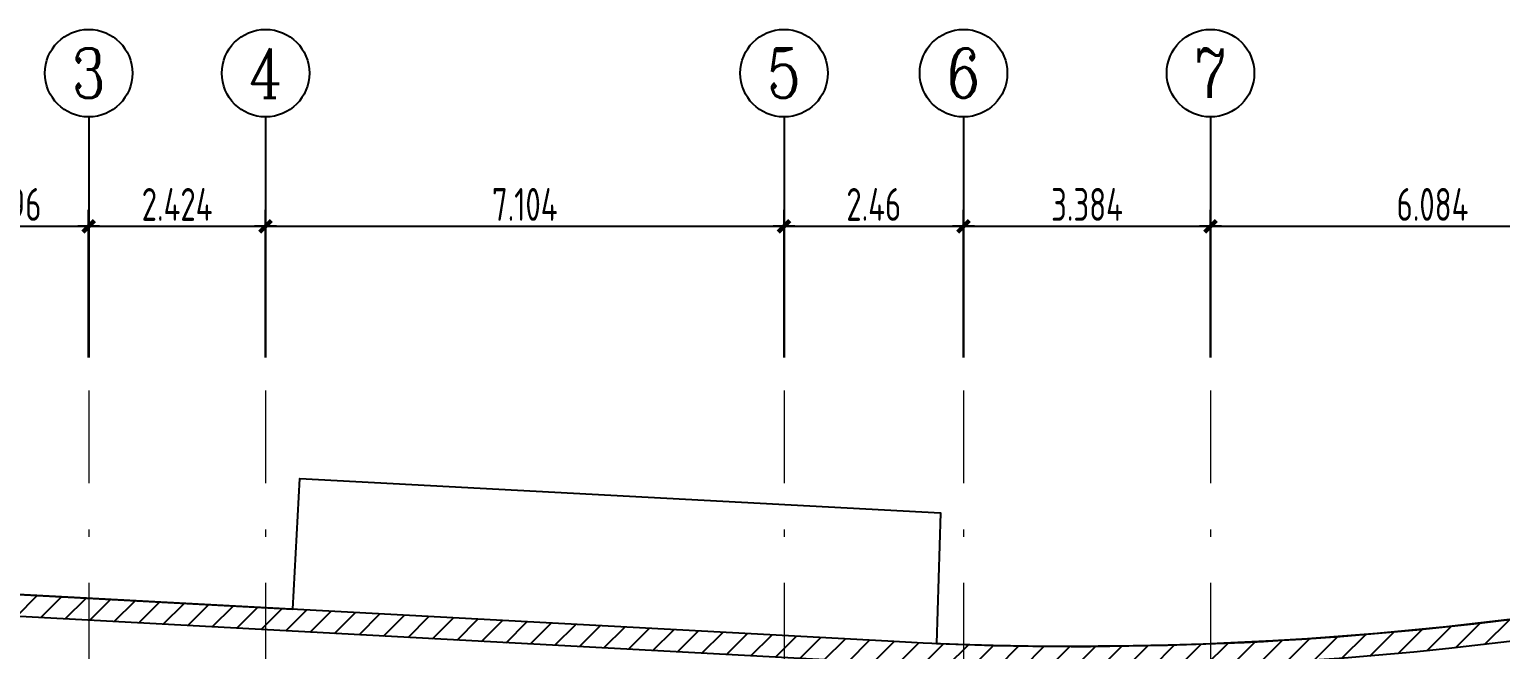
# Model space of a CAD drawing. Header units: metres. Extents: x 0 to 435, y 0 to 273.
# Drawn here: x 142.86 to 163.02, y 114.31 to 122.81 of the extents above; entities that cross this region are included whole.
import ezdxf
from ezdxf.enums import TextEntityAlignment as Align

# ---------------------------------------------------------------- set-up
doc = ezdxf.new("R2010")
doc.units = ezdxf.units.M
doc.header["$MEASUREMENT"] = 0
doc.linetypes.add('B4-PLANS$0$DASHDOT', pattern=[25.4, 12.7, -6.35, 0, -6.35])
doc.layers.get('0').update_dxf_attribs({"plot": 0})
for name, color, linetype in [('A-WL', 7, 'Continuous'), ('Slab', 3, 'Continuous'), ('YQ_AXIS', 3, 'Continuous'), ('YQ_DIM', 3, 'Continuous')]:
    doc.layers.add(name, color=color, linetype=linetype)
doc.layers.add('Dote', color=1, linetype='B4-PLANS$0$DASHDOT', lineweight=15)
doc.styles.add('YQ_AXIS', font='COMPLEX.SHX', dxfattribs={"width": 0.8, "bigfont": 'GBCBIG.SHX'})
doc.styles.add('YQ_DIM', font='SUPEROS.SHX', dxfattribs={"width": 0.8, "bigfont": 'HZDX.SHX'})
doc.dimstyles.new('yqm0_150', dxfattribs={"dimscale": 0.15, "dimtxt": 3, "dimasz": 1, "dimexe": 1.5, "dimexo": 3, "dimgap": 0.5, "dimtad": 1, "dimdec": 3, "dimdsep": 46, "dimtxsty": 'YQ_DIM', "dimblk": 'YQTICK', "dimcen": 0, "dimclrd": 256, "dimclre": 256, "dimclrt": 7, "dimadec": 1, "dimazin": 2, "dimtfac": 1, "dimtdec": 4, "dimtix": 1, "dimtmove": 2, "dimatfit": 2, "dimfxl": 1, "dimtolj": 1, "dimtzin": 0, "dimarcsym": 0})

# ---------------------------------------------------------------- blocks, each defined once
blk = doc.blocks.new('YQTICK')
blk.add_line((-1, 0), (1, 0))
at = {"const_width": 0.4}
blk.add_lwpolyline([(0.53, 0.53), (-0.53, -0.53)], dxfattribs=at)
blk = doc.blocks.new('*D861')
at = {"layer": 'Defpoints', "color": 0, "transparency": 16777216}
for p in [(143.673, 120.115), (141.477, 117.865), (143.673, 117.865)]:
    blk.add_point(p, dxfattribs=at)
at = {"layer": 'YQ_DIM', "lineweight": -2, "transparency": 16777216}
for p, q in [((141.477, 118.315), (141.477, 120.34)), ((143.673, 118.315), (143.673, 120.34)), ((141.627, 120.115), (143.523, 120.115))]:
    blk.add_line(p, q, dxfattribs=at)
at = {"layer": 'YQ_DIM', "lineweight": -2, "transparency": 16777216, "xscale": 0.15, "yscale": 0.15, "zscale": 0.15, "rotation": 180}
blk.add_blockref('YQTICK', (141.477, 120.115), dxfattribs=at)
at = {"layer": 'YQ_DIM', "lineweight": -2, "transparency": 16777216, "xscale": 0.15, "yscale": 0.15, "zscale": 0.15}
blk.add_blockref('YQTICK', (143.673, 120.115), dxfattribs=at)
at = {"layer": 'YQ_DIM', "color": 7, "transparency": 16777216, "insert": (142.575, 120.415), "char_height": 0.45, "attachment_point": 5, "style": 'YQ_DIM'}
blk.add_mtext('\\A1;2.196', dxfattribs=at)
blk = doc.blocks.new('*D862')
at = {"layer": 'Defpoints', "color": 0, "transparency": 16777216}
for p in [(146.097, 120.115), (143.673, 117.865), (146.097, 117.865)]:
    blk.add_point(p, dxfattribs=at)
at = {"layer": 'YQ_DIM', "lineweight": -2, "transparency": 16777216}
for p, q in [((143.673, 118.315), (143.673, 120.34)), ((146.097, 118.315), (146.097, 120.34)), ((143.823, 120.115), (145.947, 120.115))]:
    blk.add_line(p, q, dxfattribs=at)
at = {"layer": 'YQ_DIM', "lineweight": -2, "transparency": 16777216, "xscale": 0.15, "yscale": 0.15, "zscale": 0.15, "rotation": 180}
blk.add_blockref('YQTICK', (143.673, 120.115), dxfattribs=at)
at = {"layer": 'YQ_DIM', "lineweight": -2, "transparency": 16777216, "xscale": 0.15, "yscale": 0.15, "zscale": 0.15}
blk.add_blockref('YQTICK', (146.097, 120.115), dxfattribs=at)
at = {"layer": 'YQ_DIM', "color": 7, "transparency": 16777216, "insert": (144.885, 120.415), "char_height": 0.45, "attachment_point": 5, "style": 'YQ_DIM'}
blk.add_mtext('\\A1;2.424', dxfattribs=at)
blk = doc.blocks.new('*D863')
at = {"layer": 'Defpoints', "color": 0, "transparency": 16777216}
for p in [(153.201, 120.115), (146.097, 117.865), (153.201, 117.865)]:
    blk.add_point(p, dxfattribs=at)
at = {"layer": 'YQ_DIM', "lineweight": -2, "transparency": 16777216}
for p, q in [((146.097, 118.315), (146.097, 120.34)), ((153.201, 118.315), (153.201, 120.34)), ((146.247, 120.115), (153.051, 120.115))]:
    blk.add_line(p, q, dxfattribs=at)
at = {"layer": 'YQ_DIM', "lineweight": -2, "transparency": 16777216, "xscale": 0.15, "yscale": 0.15, "zscale": 0.15, "rotation": 180}
blk.add_blockref('YQTICK', (146.097, 120.115), dxfattribs=at)
at = {"layer": 'YQ_DIM', "lineweight": -2, "transparency": 16777216, "xscale": 0.15, "yscale": 0.15, "zscale": 0.15}
blk.add_blockref('YQTICK', (153.201, 120.115), dxfattribs=at)
at = {"layer": 'YQ_DIM', "color": 7, "transparency": 16777216, "insert": (149.649, 120.415), "char_height": 0.45, "attachment_point": 5, "style": 'YQ_DIM'}
blk.add_mtext('\\A1;7.104', dxfattribs=at)
blk = doc.blocks.new('*D864')
at = {"layer": 'Defpoints', "color": 0, "transparency": 16777216}
for p in [(155.661, 120.115), (153.201, 117.865), (155.661, 117.865)]:
    blk.add_point(p, dxfattribs=at)
at = {"layer": 'YQ_DIM', "lineweight": -2, "transparency": 16777216}
for p, q in [((153.201, 118.315), (153.201, 120.34)), ((155.661, 118.315), (155.661, 120.34)), ((153.351, 120.115), (155.511, 120.115))]:
    blk.add_line(p, q, dxfattribs=at)
at = {"layer": 'YQ_DIM', "lineweight": -2, "transparency": 16777216, "xscale": 0.15, "yscale": 0.15, "zscale": 0.15, "rotation": 180}
blk.add_blockref('YQTICK', (153.201, 120.115), dxfattribs=at)
at = {"layer": 'YQ_DIM', "lineweight": -2, "transparency": 16777216, "xscale": 0.15, "yscale": 0.15, "zscale": 0.15}
blk.add_blockref('YQTICK', (155.661, 120.115), dxfattribs=at)
at = {"layer": 'YQ_DIM', "color": 7, "transparency": 16777216, "insert": (154.431, 120.415), "char_height": 0.45, "attachment_point": 5, "style": 'YQ_DIM'}
blk.add_mtext('\\A1;2.46', dxfattribs=at)
blk = doc.blocks.new('*D865')
at = {"layer": 'Defpoints', "color": 0, "transparency": 16777216}
for p in [(159.045, 120.115), (155.661, 117.865), (159.045, 117.865)]:
    blk.add_point(p, dxfattribs=at)
at = {"layer": 'YQ_DIM', "lineweight": -2, "transparency": 16777216}
for p, q in [((155.661, 118.315), (155.661, 120.34)), ((159.045, 118.315), (159.045, 120.34)), ((155.811, 120.115), (158.895, 120.115))]:
    blk.add_line(p, q, dxfattribs=at)
at = {"layer": 'YQ_DIM', "lineweight": -2, "transparency": 16777216, "xscale": 0.15, "yscale": 0.15, "zscale": 0.15, "rotation": 180}
blk.add_blockref('YQTICK', (155.661, 120.115), dxfattribs=at)
at = {"layer": 'YQ_DIM', "lineweight": -2, "transparency": 16777216, "xscale": 0.15, "yscale": 0.15, "zscale": 0.15}
blk.add_blockref('YQTICK', (159.045, 120.115), dxfattribs=at)
at = {"layer": 'YQ_DIM', "color": 7, "transparency": 16777216, "insert": (157.353, 120.415), "char_height": 0.45, "attachment_point": 5, "style": 'YQ_DIM'}
blk.add_mtext('\\A1;3.384', dxfattribs=at)
blk = doc.blocks.new('*D866')
at = {"layer": 'Defpoints', "color": 0, "transparency": 16777216}
for p in [(165.129, 120.115), (159.045, 117.865), (165.129, 117.865)]:
    blk.add_point(p, dxfattribs=at)
at = {"layer": 'YQ_DIM', "lineweight": -2, "transparency": 16777216}
for p, q in [((159.045, 118.315), (159.045, 120.34)), ((165.129, 118.315), (165.129, 120.34)), ((159.195, 120.115), (164.979, 120.115))]:
    blk.add_line(p, q, dxfattribs=at)
at = {"layer": 'YQ_DIM', "lineweight": -2, "transparency": 16777216, "xscale": 0.15, "yscale": 0.15, "zscale": 0.15, "rotation": 180}
blk.add_blockref('YQTICK', (159.045, 120.115), dxfattribs=at)
at = {"layer": 'YQ_DIM', "lineweight": -2, "transparency": 16777216, "xscale": 0.15, "yscale": 0.15, "zscale": 0.15}
blk.add_blockref('YQTICK', (165.129, 120.115), dxfattribs=at)
at = {"layer": 'YQ_DIM', "color": 7, "transparency": 16777216, "insert": (162.087, 120.415), "char_height": 0.45, "attachment_point": 5, "style": 'YQ_DIM'}
blk.add_mtext('\\A1;6.084', dxfattribs=at)

msp = doc.modelspace()

# ---------------------------------------------------------------- hatches: boundary and pattern name
at = {"layer": 'A-WL'}
h = msp.add_hatch(dxfattribs=at)
h.set_pattern_fill('ANSI31', color=256, scale=2)
h.set_pattern_definition([(45, (0, 66.48424), (-0.1767767, 0.1767767), [])])
h.paths.add_polyline_path([(135.3811, 115.4609), (135.3811, 94.3237, 0.4142135), (144.9811, 84.7237), (179.2625, 84.7237, 0.6452898), (192.1923, 113.3168), (184.0552, 122.5677, -0.0027088), (183.6225, 122.2791, -0.1604971), (154.6257, 114.4251)])
h.paths.add_polyline_path([(154.6096, 114.1256, 0.1604971), (183.7876, 122.0286, 0.0013422), (184.0038, 122.1719), (191.967, 113.1187, -0.6452898), (179.2625, 85.0237), (144.9811, 85.0237, -0.4142135), (135.6811, 94.3237), (135.6811, 115.1443)], flags=16)

# ---------------------------------------------------------------- linework, layer by layer
at = {"layer": 'A-WL', "elevation": 0}
for points in [[(179.2625, 84.7237, 0.6452898), (192.1923, 113.3168), (184.0552, 122.5677, -0.0027088), (183.6225, 122.2791, -0.1604971), (154.6257, 114.4251), (135.3811, 115.4609), (135.3811, 94.3237, 0.4142135), (144.9811, 84.7237)], [(154.6096, 114.1256), (135.6811, 115.1443), (135.6811, 94.3237, 0.4142135), (144.9811, 85.0237), (179.2625, 85.0237, 0.6452898), (191.967, 113.1187), (184.0038, 122.1719, -0.0013422), (183.7876, 122.0286, -0.1604971)]]:
    msp.add_lwpolyline(points, format="xyb", close=True, dxfattribs=at)
at = {"layer": 'Dote', "ltscale": 0.1}
for p, q in [((143.6731, 117.8646), (143.6731, 86.3983)), ((146.0971, 117.8646), (146.0971, 86.3983)), ((153.2011, 117.8646), (153.2011, 86.3983)), ((155.6611, 117.8646), (155.6611, 86.3983)), ((159.0451, 117.8646), (159.0451, 86.3983))]:
    msp.add_line(p, q, dxfattribs=at)
at = {"layer": 'Slab', "elevation": 0}
msp.add_lwpolyline([(139.2811, 115.251), (146.4686, 114.8642), (146.5651, 116.657), (155.347, 116.1844), (155.2894, 114.394, 0.0880465), (171.91, 116.6636), (171.4303, 118.3981, 0.0230718), (175.6249, 119.9793), (176.388, 118.3554, 0.0250191), (180.6872, 120.4916), (187.7322, 112.4823, -0.4171713), (187.4851, 108.2932), (187.4851, 106.7077), (191.8531, 106.7077), (191.8531, 97.5397), (189.4291, 97.5397), (189.4291, 92.1037)], format="xyb", dxfattribs=at)
at = {"layer": 'YQ_AXIS'}
for p, q in [((143.6731, 121.6146), (143.6731, 118.3146)), ((146.0971, 121.6146), (146.0971, 118.3146)), ((153.2011, 121.6146), (153.2011, 118.3146)), ((155.6611, 121.6146), (155.6611, 118.3146)), ((159.0451, 121.6146), (159.0451, 118.3146))]:
    msp.add_line(p, q, dxfattribs=at)
for centre in [(143.6731, 122.2146), (146.0971, 122.2146), (153.2011, 122.2146), (155.6611, 122.2146), (159.0451, 122.2146)]:
    msp.add_circle(centre, 0.6, dxfattribs=at)

# ---------------------------------------------------------------- texts
at = {"layer": 'YQ_AXIS', "color": 7, "style": 'YQ_AXIS', "width": 0.8}
for s, p in [('3', (143.6731, 122.2146)), ('4', (146.0971, 122.2146)), ('5', (153.2011, 122.2146)), ('6', (155.6611, 122.2146)), ('7', (159.0451, 122.2146))]:
    msp.add_text(s, height=0.675, dxfattribs=at).set_placement(p, align=Align.MIDDLE)

# ---------------------------------------------------------------- dimensions: what is measured, and where the dimension line sits
at = {"layer": 'YQ_DIM'}
for base, p1, p2, picture, middle in [((143.6731, 120.1146), (141.4771, 117.8646), (143.6731, 117.8646), '*D861', (142.5751, 120.4146)), ((146.0971, 120.1146), (143.6731, 117.8646), (146.0971, 117.8646), '*D862', (144.8851, 120.4146)), ((153.2011, 120.1146), (146.0971, 117.8646), (153.2011, 117.8646), '*D863', (149.6491, 120.4146)), ((155.6611, 120.1146), (153.2011, 117.8646), (155.6611, 117.8646), '*D864', (154.4311, 120.4146)), ((159.0451, 120.1146), (155.6611, 117.8646), (159.0451, 117.8646), '*D865', (157.3531, 120.4146)), ((165.1291, 120.1146), (159.0451, 117.8646), (165.1291, 117.8646), '*D866', (162.0871, 120.4146))]:
    dim = msp.add_linear_dim(base=base, p1=p1, p2=p2, dimstyle='yqm0_150', dxfattribs=at)
    dim.commit()
    dim.dimension.update_dxf_attribs({"geometry": picture, "text_midpoint": middle})

doc.saveas('drawing.dxf')
